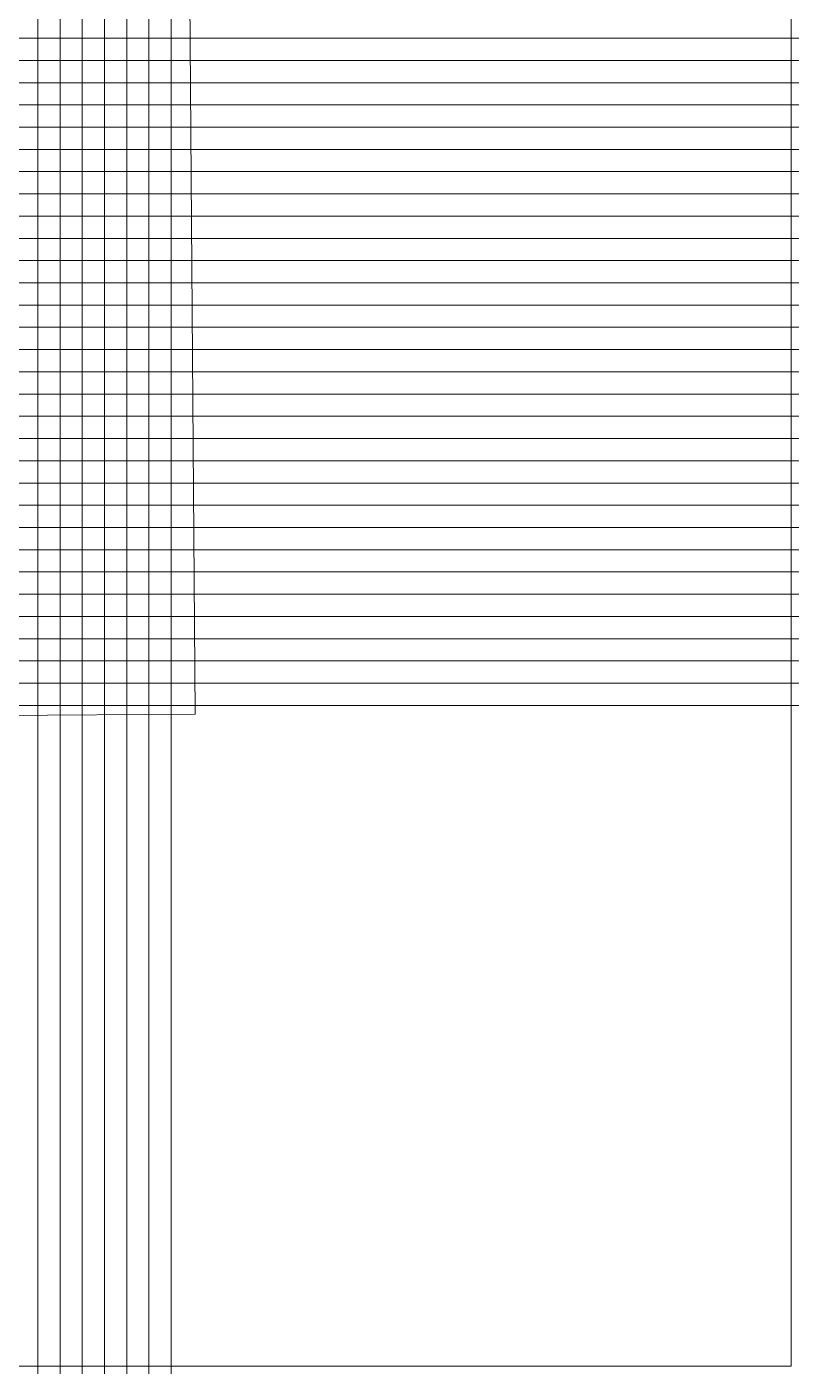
# Model space of a CAD drawing. Header units: millimetres. Extents: x 828163 to 838163, y 832572 to 842572.
# Drawn here: x 834726 to 838163, y 832572 to 838594 of the extents above; entities that cross this region are included whole.
import ezdxf

# ---------------------------------------------------------------- set-up
doc = ezdxf.new("R2010")
doc.units = ezdxf.units.MM
doc.header["$MEASUREMENT"] = 0
doc.layers.add('0_10km_10km', color=4, linetype='Continuous', lineweight=0)
doc.layers.add('0_Land Use', color=2, linetype='Continuous', lineweight=0)
picture_1 = doc.add_image_def('image1.jpg', size_in_pixel=(720, 736))

msp = doc.modelspace()

# ---------------------------------------------------------------- linework, layer by layer
at = {"layer": '0_10km_10km'}
msp.add_lwpolyline([(828163.1, 842572.2), (828163.1, 832572.2), (838163.1, 832572.2), (838163.1, 842572.2)], close=True, dxfattribs=at)
at = {"layer": '0_Land Use', "color": 0}
for p, direction in [((834775.3, 835743.2), (0, -1)), ((834875.3, 835743.2), (0, -1)), ((834975.3, 835743.2), (0, -1)), ((835075.3, 835743.2), (0, -1)), ((835175.3, 835743.2), (0, -1)), ((835275.3, 835743.2), (0, -1)), ((835375.3, 835743.2), (0, -1)), ((832375.3, 838543.2), (1, 0)), ((832375.3, 838443.2), (1, 0)), ((832375.3, 838343.2), (1, 0)), ((832375.3, 838243.2), (1, 0)), ((832375.3, 838143.2), (1, 0)), ((832375.3, 838043.2), (1, 0)), ((832375.3, 837943.2), (1, 0)), ((832375.3, 837843.2), (1, 0)), ((832375.3, 837743.2), (1, 0)), ((832375.3, 837643.2), (1, 0)), ((832375.3, 837543.2), (1, 0)), ((832375.3, 837443.2), (1, 0)), ((832375.3, 837343.2), (1, 0)), ((832375.3, 837243.2), (1, 0)), ((832375.3, 837143.2), (1, 0)), ((832375.3, 837043.2), (1, 0)), ((832375.3, 836943.2), (1, 0)), ((832375.3, 836843.2), (1, 0)), ((832375.3, 836743.2), (1, 0)), ((832375.3, 836643.2), (1, 0)), ((832375.3, 836543.2), (1, 0)), ((832375.3, 836443.2), (1, 0)), ((832375.3, 836343.2), (1, 0)), ((832375.3, 836243.2), (1, 0)), ((832375.3, 836143.2), (1, 0)), ((832375.3, 836043.2), (1, 0)), ((832375.3, 835943.2), (1, 0)), ((832375.3, 835843.2), (1, 0)), ((832375.3, 835743.2), (1, 0)), ((832375.3, 835643.2), (1, 0)), ((832375.3, 835543.2), (1, 0))]:
    msp.add_xline(p, direction, dxfattribs=at)

# ---------------------------------------------------------------- pictures from other files: only their frames are drawn
at = {"layer": '0_10km_10km'}
image = msp.add_image(picture_1, insert=(831327.5, 835473.9), size_in_units=(4155.6, 4248), rotation=0.42305, dxfattribs=at)
image.dxf.flags = 7

doc.saveas('drawing.dxf')
